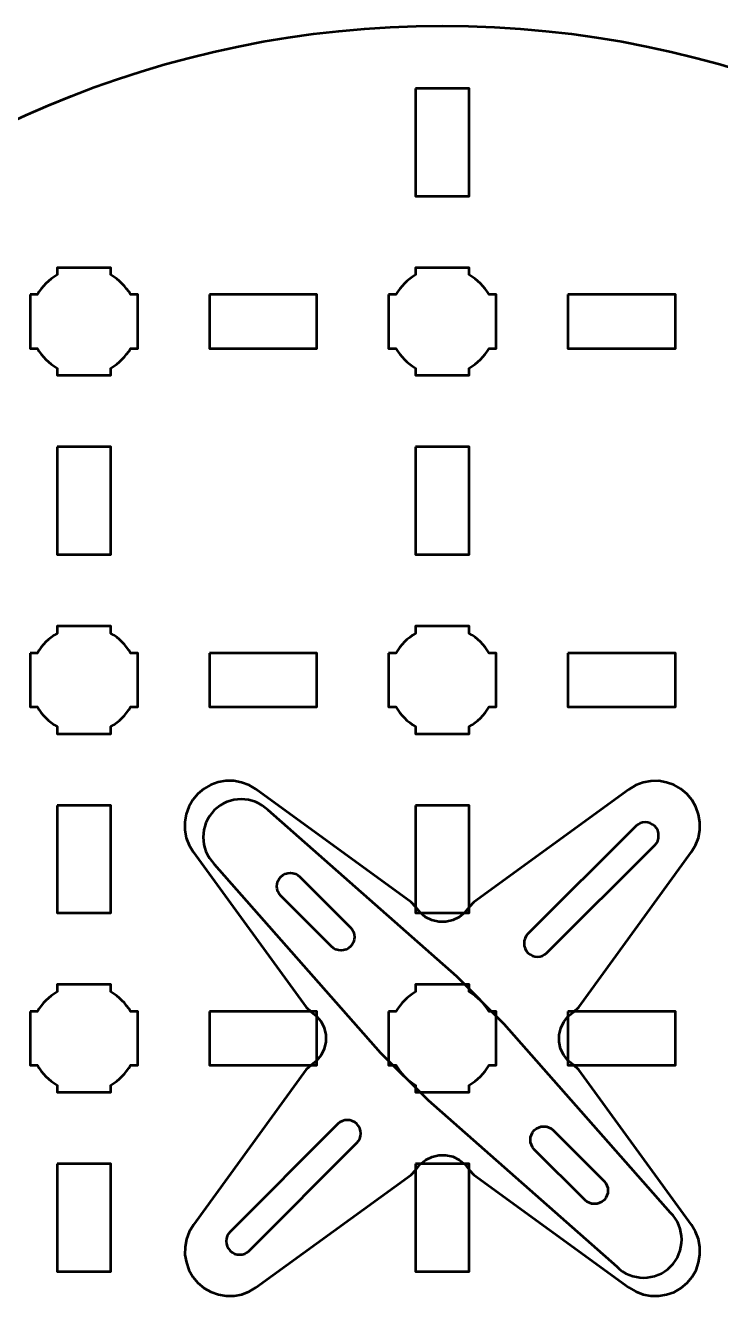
# Model space of a CAD drawing. Header units: centimetres. Extents: x -16.1 to -4.8, y -20.5 to -9.2.
# Drawn here: x -12.82 to -8.95, y -16.4 to -9.2 of the extents above; entities that cross this region are included whole.
import ezdxf

# ---------------------------------------------------------------- set-up
doc = ezdxf.new("R2010")
doc.units = ezdxf.units.CM
doc.header["$MEASUREMENT"] = 0
doc.layers.add('Layer 1', color=7, linetype='Continuous')

msp = doc.modelspace()

# ---------------------------------------------------------------- linework, layer by layer
at = {"layer": 'Layer 1', "lineweight": 53}
msp.add_ellipse((-10.5, -14.85003), major_axis=(0, 5.65), ratio=1, dxfattribs=at)
for points, knots in [([(-10.65004, -9.54999), (-10.65004, -9.54999), (-10.35004, -9.54999), (-10.35004, -9.54999), (-10.35004, -9.54999), (-10.35004, -9.54999), (-10.35004, -10.14999), (-10.35004, -10.14999), (-10.35004, -10.14999), (-10.35004, -10.14999), (-10.65004, -10.14999), (-10.65004, -10.14999), (-10.65004, -10.14999), (-10.65004, -10.14999), (-10.65004, -9.54999), (-10.65004, -9.54999)], [0, 0, 0, 0, 0.25, 0.25, 0.25, 0.25, 0.5, 0.5, 0.5, 0.5, 0.75, 0.75, 0.75, 0.75, 1, 1, 1, 1]), ([(-12.8, -10.69994), (-12.8, -10.69994), (-12.7598, -10.69994), (-12.7598, -10.69994), (-12.7598, -10.69994), (-12.73347, -10.65442), (-12.69551, -10.61649), (-12.65, -10.59016), (-12.65, -10.59016), (-12.65, -10.59016), (-12.65, -10.54994), (-12.65, -10.54994), (-12.65, -10.54994), (-12.65, -10.54994), (-12.35, -10.54994), (-12.35, -10.54994), (-12.35, -10.54994), (-12.35, -10.54994), (-12.35, -10.59013), (-12.35, -10.59013), (-12.35, -10.59013), (-12.30447, -10.61646), (-12.26648, -10.65441), (-12.24012, -10.69994), (-12.24012, -10.69994), (-12.24012, -10.69994), (-12.2, -10.69994), (-12.2, -10.69994), (-12.2, -10.69994), (-12.2, -10.69994), (-12.2, -10.84536), (-12.2, -10.84536), (-12.2, -10.84536), (-12.2, -10.84536), (-12.19994, -10.85001), (-12.19994, -10.85001), (-12.19994, -10.85001), (-12.19994, -10.85001), (-12.2, -10.85465), (-12.2, -10.85465), (-12.2, -10.85465), (-12.2, -10.85465), (-12.2, -10.99994), (-12.2, -10.99994), (-12.2, -10.99994), (-12.2, -10.99994), (-12.24007, -10.99994), (-12.24007, -10.99994), (-12.24007, -10.99994), (-12.26642, -11.04551), (-12.30442, -11.08352), (-12.35, -11.10988), (-12.35, -11.10988), (-12.35, -11.10988), (-12.35, -11.14994), (-12.35, -11.14994), (-12.35, -11.14994), (-12.35, -11.14994), (-12.49328, -11.14994), (-12.49328, -11.14994), (-12.49328, -11.14994), (-12.49328, -11.14994), (-12.49995, -11.15002), (-12.49995, -11.15002), (-12.49995, -11.15002), (-12.49995, -11.15002), (-12.50663, -11.14994), (-12.50663, -11.14994), (-12.50663, -11.14994), (-12.50663, -11.14994), (-12.65, -11.14994), (-12.65, -11.14994), (-12.65, -11.14994), (-12.65, -11.14994), (-12.65, -11.10984), (-12.65, -11.10984), (-12.65, -11.10984), (-12.69554, -11.08348), (-12.73352, -11.04549), (-12.75985, -10.99994), (-12.75985, -10.99994), (-12.75985, -10.99994), (-12.8, -10.99994), (-12.8, -10.99994), (-12.8, -10.99994), (-12.8, -10.99994), (-12.8, -10.69994), (-12.8, -10.69994)], [0, 0, 0, 0, 0.0454545, 0.0454545, 0.0454545, 0.0454545, 0.0909091, 0.0909091, 0.0909091, 0.0909091, 0.1363636, 0.1363636, 0.1363636, 0.1363636, 0.1818182, 0.1818182, 0.1818182, 0.1818182, 0.2272727, 0.2272727, 0.2272727, 0.2272727, 0.2727273, 0.2727273, 0.2727273, 0.2727273, 0.3181818, 0.3181818, 0.3181818, 0.3181818, 0.3636364, 0.3636364, 0.3636364, 0.3636364, 0.4090909, 0.4090909, 0.4090909, 0.4090909, 0.4545455, 0.4545455, 0.4545455, 0.4545455, 0.5, 0.5, 0.5, 0.5, 0.5454545, 0.5454545, 0.5454545, 0.5454545, 0.5909091, 0.5909091, 0.5909091, 0.5909091, 0.6363636, 0.6363636, 0.6363636, 0.6363636, 0.6818182, 0.6818182, 0.6818182, 0.6818182, 0.7272727, 0.7272727, 0.7272727, 0.7272727, 0.7727273, 0.7727273, 0.7727273, 0.7727273, 0.8181818, 0.8181818, 0.8181818, 0.8181818, 0.8636364, 0.8636364, 0.8636364, 0.8636364, 0.9090909, 0.9090909, 0.9090909, 0.9090909, 0.9545455, 0.9545455, 0.9545455, 0.9545455, 1, 1, 1, 1]), ([(-10.8, -10.69994), (-10.8, -10.69994), (-10.7598, -10.69994), (-10.7598, -10.69994), (-10.7598, -10.69994), (-10.73347, -10.65442), (-10.69551, -10.61649), (-10.65, -10.59016), (-10.65, -10.59016), (-10.65, -10.59016), (-10.65, -10.54994), (-10.65, -10.54994), (-10.65, -10.54994), (-10.65, -10.54994), (-10.35, -10.54994), (-10.35, -10.54994), (-10.35, -10.54994), (-10.35, -10.54994), (-10.35, -10.59013), (-10.35, -10.59013), (-10.35, -10.59013), (-10.30447, -10.61646), (-10.26648, -10.65441), (-10.24012, -10.69994), (-10.24012, -10.69994), (-10.24012, -10.69994), (-10.2, -10.69994), (-10.2, -10.69994), (-10.2, -10.69994), (-10.2, -10.69994), (-10.2, -10.84536), (-10.2, -10.84536), (-10.2, -10.84536), (-10.2, -10.84536), (-10.19994, -10.85001), (-10.19994, -10.85001), (-10.19994, -10.85001), (-10.19994, -10.85001), (-10.2, -10.85465), (-10.2, -10.85465), (-10.2, -10.85465), (-10.2, -10.85465), (-10.2, -10.99994), (-10.2, -10.99994), (-10.2, -10.99994), (-10.2, -10.99994), (-10.24007, -10.99994), (-10.24007, -10.99994), (-10.24007, -10.99994), (-10.26642, -11.04551), (-10.30442, -11.08352), (-10.35, -11.10988), (-10.35, -11.10988), (-10.35, -11.10988), (-10.35, -11.14994), (-10.35, -11.14994), (-10.35, -11.14994), (-10.35, -11.14994), (-10.49328, -11.14994), (-10.49328, -11.14994), (-10.49328, -11.14994), (-10.49328, -11.14994), (-10.49995, -11.15002), (-10.49995, -11.15002), (-10.49995, -11.15002), (-10.49995, -11.15002), (-10.50663, -11.14994), (-10.50663, -11.14994), (-10.50663, -11.14994), (-10.50663, -11.14994), (-10.65, -11.14994), (-10.65, -11.14994), (-10.65, -11.14994), (-10.65, -11.14994), (-10.65, -11.10984), (-10.65, -11.10984), (-10.65, -11.10984), (-10.69554, -11.08348), (-10.73352, -11.04549), (-10.75985, -10.99994), (-10.75985, -10.99994), (-10.75985, -10.99994), (-10.8, -10.99994), (-10.8, -10.99994), (-10.8, -10.99994), (-10.8, -10.99994), (-10.8, -10.69994), (-10.8, -10.69994)], [0, 0, 0, 0, 0.0454545, 0.0454545, 0.0454545, 0.0454545, 0.0909091, 0.0909091, 0.0909091, 0.0909091, 0.1363636, 0.1363636, 0.1363636, 0.1363636, 0.1818182, 0.1818182, 0.1818182, 0.1818182, 0.2272727, 0.2272727, 0.2272727, 0.2272727, 0.2727273, 0.2727273, 0.2727273, 0.2727273, 0.3181818, 0.3181818, 0.3181818, 0.3181818, 0.3636364, 0.3636364, 0.3636364, 0.3636364, 0.4090909, 0.4090909, 0.4090909, 0.4090909, 0.4545455, 0.4545455, 0.4545455, 0.4545455, 0.5, 0.5, 0.5, 0.5, 0.5454545, 0.5454545, 0.5454545, 0.5454545, 0.5909091, 0.5909091, 0.5909091, 0.5909091, 0.6363636, 0.6363636, 0.6363636, 0.6363636, 0.6818182, 0.6818182, 0.6818182, 0.6818182, 0.7272727, 0.7272727, 0.7272727, 0.7272727, 0.7727273, 0.7727273, 0.7727273, 0.7727273, 0.8181818, 0.8181818, 0.8181818, 0.8181818, 0.8636364, 0.8636364, 0.8636364, 0.8636364, 0.9090909, 0.9090909, 0.9090909, 0.9090909, 0.9545455, 0.9545455, 0.9545455, 0.9545455, 1, 1, 1, 1]), ([(-11.79999, -10.69997), (-11.79999, -10.69997), (-11.19998, -10.69997), (-11.19998, -10.69997), (-11.19998, -10.69997), (-11.19998, -10.69997), (-11.19998, -10.99997), (-11.19998, -10.99997), (-11.19998, -10.99997), (-11.19998, -10.99997), (-11.79999, -10.99997), (-11.79999, -10.99997), (-11.79999, -10.99997), (-11.79999, -10.99997), (-11.79999, -10.69997), (-11.79999, -10.69997)], [0, 0, 0, 0, 0.25, 0.25, 0.25, 0.25, 0.5, 0.5, 0.5, 0.5, 0.75, 0.75, 0.75, 0.75, 1, 1, 1, 1]), ([(-9.79999, -10.69997), (-9.79999, -10.69997), (-9.19998, -10.69997), (-9.19998, -10.69997), (-9.19998, -10.69997), (-9.19998, -10.69997), (-9.19998, -10.99997), (-9.19998, -10.99997), (-9.19998, -10.99997), (-9.19998, -10.99997), (-9.79999, -10.99997), (-9.79999, -10.99997), (-9.79999, -10.99997), (-9.79999, -10.99997), (-9.79999, -10.69997), (-9.79999, -10.69997)], [0, 0, 0, 0, 0.25, 0.25, 0.25, 0.25, 0.5, 0.5, 0.5, 0.5, 0.75, 0.75, 0.75, 0.75, 1, 1, 1, 1]), ([(-12.64997, -11.54999), (-12.64997, -11.54999), (-12.34997, -11.54999), (-12.34997, -11.54999), (-12.34997, -11.54999), (-12.34997, -11.54999), (-12.34997, -12.14999), (-12.34997, -12.14999), (-12.34997, -12.14999), (-12.34997, -12.14999), (-12.64997, -12.14999), (-12.64997, -12.14999), (-12.64997, -12.14999), (-12.64997, -12.14999), (-12.64997, -11.54999), (-12.64997, -11.54999)], [0, 0, 0, 0, 0.25, 0.25, 0.25, 0.25, 0.5, 0.5, 0.5, 0.5, 0.75, 0.75, 0.75, 0.75, 1, 1, 1, 1]), ([(-10.65004, -11.54999), (-10.65004, -11.54999), (-10.35004, -11.54999), (-10.35004, -11.54999), (-10.35004, -11.54999), (-10.35004, -11.54999), (-10.35004, -12.14999), (-10.35004, -12.14999), (-10.35004, -12.14999), (-10.35004, -12.14999), (-10.65004, -12.14999), (-10.65004, -12.14999), (-10.65004, -12.14999), (-10.65004, -12.14999), (-10.65004, -11.54999), (-10.65004, -11.54999)], [0, 0, 0, 0, 0.25, 0.25, 0.25, 0.25, 0.5, 0.5, 0.5, 0.5, 0.75, 0.75, 0.75, 0.75, 1, 1, 1, 1]), ([(-12.8, -12.69994), (-12.8, -12.69994), (-12.7598, -12.69994), (-12.7598, -12.69994), (-12.7598, -12.69994), (-12.73347, -12.65442), (-12.69551, -12.61649), (-12.65, -12.59016), (-12.65, -12.59016), (-12.65, -12.59016), (-12.65, -12.54994), (-12.65, -12.54994), (-12.65, -12.54994), (-12.65, -12.54994), (-12.35, -12.54994), (-12.35, -12.54994), (-12.35, -12.54994), (-12.35, -12.54994), (-12.35, -12.59013), (-12.35, -12.59013), (-12.35, -12.59013), (-12.30447, -12.61646), (-12.26648, -12.65441), (-12.24012, -12.69994), (-12.24012, -12.69994), (-12.24012, -12.69994), (-12.2, -12.69994), (-12.2, -12.69994), (-12.2, -12.69994), (-12.2, -12.69994), (-12.2, -12.84536), (-12.2, -12.84536), (-12.2, -12.84536), (-12.2, -12.84536), (-12.19994, -12.85001), (-12.19994, -12.85001), (-12.19994, -12.85001), (-12.19994, -12.85001), (-12.2, -12.85465), (-12.2, -12.85465), (-12.2, -12.85465), (-12.2, -12.85465), (-12.2, -12.99994), (-12.2, -12.99994), (-12.2, -12.99994), (-12.2, -12.99994), (-12.24007, -12.99994), (-12.24007, -12.99994), (-12.24007, -12.99994), (-12.26642, -13.04551), (-12.30442, -13.08352), (-12.35, -13.10988), (-12.35, -13.10988), (-12.35, -13.10988), (-12.35, -13.14994), (-12.35, -13.14994), (-12.35, -13.14994), (-12.35, -13.14994), (-12.49328, -13.14994), (-12.49328, -13.14994), (-12.49328, -13.14994), (-12.49328, -13.14994), (-12.49995, -13.15002), (-12.49995, -13.15002), (-12.49995, -13.15002), (-12.49995, -13.15002), (-12.50663, -13.14994), (-12.50663, -13.14994), (-12.50663, -13.14994), (-12.50663, -13.14994), (-12.65, -13.14994), (-12.65, -13.14994), (-12.65, -13.14994), (-12.65, -13.14994), (-12.65, -13.10984), (-12.65, -13.10984), (-12.65, -13.10984), (-12.69554, -13.08348), (-12.73352, -13.04549), (-12.75985, -12.99994), (-12.75985, -12.99994), (-12.75985, -12.99994), (-12.8, -12.99994), (-12.8, -12.99994), (-12.8, -12.99994), (-12.8, -12.99994), (-12.8, -12.69994), (-12.8, -12.69994)], [0, 0, 0, 0, 0.0454545, 0.0454545, 0.0454545, 0.0454545, 0.0909091, 0.0909091, 0.0909091, 0.0909091, 0.1363636, 0.1363636, 0.1363636, 0.1363636, 0.1818182, 0.1818182, 0.1818182, 0.1818182, 0.2272727, 0.2272727, 0.2272727, 0.2272727, 0.2727273, 0.2727273, 0.2727273, 0.2727273, 0.3181818, 0.3181818, 0.3181818, 0.3181818, 0.3636364, 0.3636364, 0.3636364, 0.3636364, 0.4090909, 0.4090909, 0.4090909, 0.4090909, 0.4545455, 0.4545455, 0.4545455, 0.4545455, 0.5, 0.5, 0.5, 0.5, 0.5454545, 0.5454545, 0.5454545, 0.5454545, 0.5909091, 0.5909091, 0.5909091, 0.5909091, 0.6363636, 0.6363636, 0.6363636, 0.6363636, 0.6818182, 0.6818182, 0.6818182, 0.6818182, 0.7272727, 0.7272727, 0.7272727, 0.7272727, 0.7727273, 0.7727273, 0.7727273, 0.7727273, 0.8181818, 0.8181818, 0.8181818, 0.8181818, 0.8636364, 0.8636364, 0.8636364, 0.8636364, 0.9090909, 0.9090909, 0.9090909, 0.9090909, 0.9545455, 0.9545455, 0.9545455, 0.9545455, 1, 1, 1, 1]), ([(-10.8, -12.69994), (-10.8, -12.69994), (-10.7598, -12.69994), (-10.7598, -12.69994), (-10.7598, -12.69994), (-10.73347, -12.65442), (-10.69551, -12.61649), (-10.65, -12.59016), (-10.65, -12.59016), (-10.65, -12.59016), (-10.65, -12.54994), (-10.65, -12.54994), (-10.65, -12.54994), (-10.65, -12.54994), (-10.35, -12.54994), (-10.35, -12.54994), (-10.35, -12.54994), (-10.35, -12.54994), (-10.35, -12.59013), (-10.35, -12.59013), (-10.35, -12.59013), (-10.30447, -12.61646), (-10.26648, -12.65441), (-10.24012, -12.69994), (-10.24012, -12.69994), (-10.24012, -12.69994), (-10.2, -12.69994), (-10.2, -12.69994), (-10.2, -12.69994), (-10.2, -12.69994), (-10.2, -12.84536), (-10.2, -12.84536), (-10.2, -12.84536), (-10.2, -12.84536), (-10.19994, -12.85001), (-10.19994, -12.85001), (-10.19994, -12.85001), (-10.19994, -12.85001), (-10.2, -12.85465), (-10.2, -12.85465), (-10.2, -12.85465), (-10.2, -12.85465), (-10.2, -12.99994), (-10.2, -12.99994), (-10.2, -12.99994), (-10.2, -12.99994), (-10.24007, -12.99994), (-10.24007, -12.99994), (-10.24007, -12.99994), (-10.26642, -13.04551), (-10.30442, -13.08352), (-10.35, -13.10988), (-10.35, -13.10988), (-10.35, -13.10988), (-10.35, -13.14994), (-10.35, -13.14994), (-10.35, -13.14994), (-10.35, -13.14994), (-10.49328, -13.14994), (-10.49328, -13.14994), (-10.49328, -13.14994), (-10.49328, -13.14994), (-10.49995, -13.15002), (-10.49995, -13.15002), (-10.49995, -13.15002), (-10.49995, -13.15002), (-10.50663, -13.14994), (-10.50663, -13.14994), (-10.50663, -13.14994), (-10.50663, -13.14994), (-10.65, -13.14994), (-10.65, -13.14994), (-10.65, -13.14994), (-10.65, -13.14994), (-10.65, -13.10984), (-10.65, -13.10984), (-10.65, -13.10984), (-10.69554, -13.08348), (-10.73352, -13.04549), (-10.75985, -12.99994), (-10.75985, -12.99994), (-10.75985, -12.99994), (-10.8, -12.99994), (-10.8, -12.99994), (-10.8, -12.99994), (-10.8, -12.99994), (-10.8, -12.69994), (-10.8, -12.69994)], [0, 0, 0, 0, 0.0454545, 0.0454545, 0.0454545, 0.0454545, 0.0909091, 0.0909091, 0.0909091, 0.0909091, 0.1363636, 0.1363636, 0.1363636, 0.1363636, 0.1818182, 0.1818182, 0.1818182, 0.1818182, 0.2272727, 0.2272727, 0.2272727, 0.2272727, 0.2727273, 0.2727273, 0.2727273, 0.2727273, 0.3181818, 0.3181818, 0.3181818, 0.3181818, 0.3636364, 0.3636364, 0.3636364, 0.3636364, 0.4090909, 0.4090909, 0.4090909, 0.4090909, 0.4545455, 0.4545455, 0.4545455, 0.4545455, 0.5, 0.5, 0.5, 0.5, 0.5454545, 0.5454545, 0.5454545, 0.5454545, 0.5909091, 0.5909091, 0.5909091, 0.5909091, 0.6363636, 0.6363636, 0.6363636, 0.6363636, 0.6818182, 0.6818182, 0.6818182, 0.6818182, 0.7272727, 0.7272727, 0.7272727, 0.7272727, 0.7727273, 0.7727273, 0.7727273, 0.7727273, 0.8181818, 0.8181818, 0.8181818, 0.8181818, 0.8636364, 0.8636364, 0.8636364, 0.8636364, 0.9090909, 0.9090909, 0.9090909, 0.9090909, 0.9545455, 0.9545455, 0.9545455, 0.9545455, 1, 1, 1, 1]), ([(-11.79999, -12.69997), (-11.79999, -12.69997), (-11.19998, -12.69997), (-11.19998, -12.69997), (-11.19998, -12.69997), (-11.19998, -12.69997), (-11.19998, -12.99997), (-11.19998, -12.99997), (-11.19998, -12.99997), (-11.19998, -12.99997), (-11.79999, -12.99997), (-11.79999, -12.99997), (-11.79999, -12.99997), (-11.79999, -12.99997), (-11.79999, -12.69997), (-11.79999, -12.69997)], [0, 0, 0, 0, 0.25, 0.25, 0.25, 0.25, 0.5, 0.5, 0.5, 0.5, 0.75, 0.75, 0.75, 0.75, 1, 1, 1, 1]), ([(-9.79992, -12.69997), (-9.79992, -12.69997), (-9.19992, -12.69997), (-9.19992, -12.69997), (-9.19992, -12.69997), (-9.19992, -12.69997), (-9.19992, -12.99997), (-9.19992, -12.99997), (-9.19992, -12.99997), (-9.19992, -12.99997), (-9.79992, -12.99997), (-9.79992, -12.99997), (-9.79992, -12.99997), (-9.79992, -12.99997), (-9.79992, -12.69997), (-9.79992, -12.69997)], [0, 0, 0, 0, 0.25, 0.25, 0.25, 0.25, 0.5, 0.5, 0.5, 0.5, 0.75, 0.75, 0.75, 0.75, 1, 1, 1, 1]), ([(-12.64997, -13.54995), (-12.64997, -13.54995), (-12.34997, -13.54995), (-12.34997, -13.54995), (-12.34997, -13.54995), (-12.34997, -13.54995), (-12.34997, -14.14996), (-12.34997, -14.14996), (-12.34997, -14.14996), (-12.34997, -14.14996), (-12.64997, -14.14996), (-12.64997, -14.14996), (-12.64997, -14.14996), (-12.64997, -14.14996), (-12.64997, -13.54995), (-12.64997, -13.54995)], [0, 0, 0, 0, 0.25, 0.25, 0.25, 0.25, 0.5, 0.5, 0.5, 0.5, 0.75, 0.75, 0.75, 0.75, 1, 1, 1, 1]), ([(-10.65004, -13.54995), (-10.65004, -13.54995), (-10.35004, -13.54995), (-10.35004, -13.54995), (-10.35004, -13.54995), (-10.35004, -13.54995), (-10.35004, -14.14996), (-10.35004, -14.14996), (-10.35004, -14.14996), (-10.35004, -14.14996), (-10.65004, -14.14996), (-10.65004, -14.14996), (-10.65004, -14.14996), (-10.65004, -14.14996), (-10.65004, -13.54995), (-10.65004, -13.54995)], [0, 0, 0, 0, 0.25, 0.25, 0.25, 0.25, 0.5, 0.5, 0.5, 0.5, 0.75, 0.75, 0.75, 0.75, 1, 1, 1, 1]), ([(-9.91663, -14.3727), (-9.94591, -14.40198), (-9.99341, -14.40198), (-10.02269, -14.3727), (-10.02269, -14.3727), (-10.05197, -14.34341), (-10.05197, -14.29591), (-10.02269, -14.26663), (-10.02269, -14.26663), (-10.02269, -14.26663), (-9.42165, -13.66559), (-9.42165, -13.66559), (-9.42165, -13.66559), (-9.39237, -13.63631), (-9.34487, -13.63631), (-9.31558, -13.66559), (-9.31558, -13.66559), (-9.2863, -13.69487), (-9.2863, -13.74237), (-9.31558, -13.77166), (-9.31558, -13.77166), (-9.31558, -13.77166), (-9.91663, -14.3727), (-9.91663, -14.3727)], [0, 0, 0, 0, 0.1666667, 0.1666667, 0.1666667, 0.1666667, 0.3333333, 0.3333333, 0.3333333, 0.3333333, 0.5, 0.5, 0.5, 0.5, 0.6666667, 0.6666667, 0.6666667, 0.6666667, 0.8333333, 0.8333333, 0.8333333, 0.8333333, 1, 1, 1, 1]), ([(-11.29549, -13.94844), (-11.32477, -13.91916), (-11.37228, -13.91916), (-11.40156, -13.94844), (-11.40156, -13.94844), (-11.43084, -13.97772), (-11.43084, -14.02522), (-11.40156, -14.0545), (-11.40156, -14.0545), (-11.40156, -14.0545), (-11.11871, -14.33735), (-11.11871, -14.33735), (-11.11871, -14.33735), (-11.08943, -14.36663), (-11.04193, -14.36663), (-11.01265, -14.33735), (-11.01265, -14.33735), (-10.98337, -14.30807), (-10.98337, -14.26056), (-11.01265, -14.23128), (-11.01265, -14.23128), (-11.01265, -14.23128), (-11.29549, -13.94844), (-11.29549, -13.94844)], [0, 0, 0, 0, 0.1666667, 0.1666667, 0.1666667, 0.1666667, 0.3333333, 0.3333333, 0.3333333, 0.3333333, 0.5, 0.5, 0.5, 0.5, 0.6666667, 0.6666667, 0.6666667, 0.6666667, 0.8333333, 0.8333333, 0.8333333, 0.8333333, 1, 1, 1, 1]), ([(-12.8, -14.69994), (-12.8, -14.69994), (-12.7598, -14.69994), (-12.7598, -14.69994), (-12.7598, -14.69994), (-12.73347, -14.65442), (-12.69551, -14.61649), (-12.65, -14.59016), (-12.65, -14.59016), (-12.65, -14.59016), (-12.65, -14.54994), (-12.65, -14.54994), (-12.65, -14.54994), (-12.65, -14.54994), (-12.35, -14.54994), (-12.35, -14.54994), (-12.35, -14.54994), (-12.35, -14.54994), (-12.35, -14.59013), (-12.35, -14.59013), (-12.35, -14.59013), (-12.30447, -14.61646), (-12.26648, -14.65441), (-12.24012, -14.69994), (-12.24012, -14.69994), (-12.24012, -14.69994), (-12.2, -14.69994), (-12.2, -14.69994), (-12.2, -14.69994), (-12.2, -14.69994), (-12.2, -14.84536), (-12.2, -14.84536), (-12.2, -14.84536), (-12.2, -14.84536), (-12.19994, -14.85001), (-12.19994, -14.85001), (-12.19994, -14.85001), (-12.19994, -14.85001), (-12.2, -14.85465), (-12.2, -14.85465), (-12.2, -14.85465), (-12.2, -14.85465), (-12.2, -14.99994), (-12.2, -14.99994), (-12.2, -14.99994), (-12.2, -14.99994), (-12.24007, -14.99994), (-12.24007, -14.99994), (-12.24007, -14.99994), (-12.26642, -15.04551), (-12.30442, -15.08352), (-12.35, -15.10988), (-12.35, -15.10988), (-12.35, -15.10988), (-12.35, -15.14994), (-12.35, -15.14994), (-12.35, -15.14994), (-12.35, -15.14994), (-12.49328, -15.14994), (-12.49328, -15.14994), (-12.49328, -15.14994), (-12.49328, -15.14994), (-12.49995, -15.15002), (-12.49995, -15.15002), (-12.49995, -15.15002), (-12.49995, -15.15002), (-12.50663, -15.14994), (-12.50663, -15.14994), (-12.50663, -15.14994), (-12.50663, -15.14994), (-12.65, -15.14994), (-12.65, -15.14994), (-12.65, -15.14994), (-12.65, -15.14994), (-12.65, -15.10984), (-12.65, -15.10984), (-12.65, -15.10984), (-12.69554, -15.08348), (-12.73352, -15.04549), (-12.75985, -14.99994), (-12.75985, -14.99994), (-12.75985, -14.99994), (-12.8, -14.99994), (-12.8, -14.99994), (-12.8, -14.99994), (-12.8, -14.99994), (-12.8, -14.69994), (-12.8, -14.69994)], [0, 0, 0, 0, 0.0454545, 0.0454545, 0.0454545, 0.0454545, 0.0909091, 0.0909091, 0.0909091, 0.0909091, 0.1363636, 0.1363636, 0.1363636, 0.1363636, 0.1818182, 0.1818182, 0.1818182, 0.1818182, 0.2272727, 0.2272727, 0.2272727, 0.2272727, 0.2727273, 0.2727273, 0.2727273, 0.2727273, 0.3181818, 0.3181818, 0.3181818, 0.3181818, 0.3636364, 0.3636364, 0.3636364, 0.3636364, 0.4090909, 0.4090909, 0.4090909, 0.4090909, 0.4545455, 0.4545455, 0.4545455, 0.4545455, 0.5, 0.5, 0.5, 0.5, 0.5454545, 0.5454545, 0.5454545, 0.5454545, 0.5909091, 0.5909091, 0.5909091, 0.5909091, 0.6363636, 0.6363636, 0.6363636, 0.6363636, 0.6818182, 0.6818182, 0.6818182, 0.6818182, 0.7272727, 0.7272727, 0.7272727, 0.7272727, 0.7727273, 0.7727273, 0.7727273, 0.7727273, 0.8181818, 0.8181818, 0.8181818, 0.8181818, 0.8636364, 0.8636364, 0.8636364, 0.8636364, 0.9090909, 0.9090909, 0.9090909, 0.9090909, 0.9545455, 0.9545455, 0.9545455, 0.9545455, 1, 1, 1, 1]), ([(-10.8, -14.69994), (-10.8, -14.69994), (-10.7598, -14.69994), (-10.7598, -14.69994), (-10.7598, -14.69994), (-10.73347, -14.65442), (-10.69551, -14.61649), (-10.65, -14.59016), (-10.65, -14.59016), (-10.65, -14.59016), (-10.65, -14.54994), (-10.65, -14.54994), (-10.65, -14.54994), (-10.65, -14.54994), (-10.35, -14.54994), (-10.35, -14.54994), (-10.35, -14.54994), (-10.35, -14.54994), (-10.35, -14.59013), (-10.35, -14.59013), (-10.35, -14.59013), (-10.30447, -14.61646), (-10.26648, -14.65441), (-10.24012, -14.69994), (-10.24012, -14.69994), (-10.24012, -14.69994), (-10.2, -14.69994), (-10.2, -14.69994), (-10.2, -14.69994), (-10.2, -14.69994), (-10.2, -14.84536), (-10.2, -14.84536), (-10.2, -14.84536), (-10.2, -14.84536), (-10.19994, -14.85001), (-10.19994, -14.85001), (-10.19994, -14.85001), (-10.19994, -14.85001), (-10.2, -14.85465), (-10.2, -14.85465), (-10.2, -14.85465), (-10.2, -14.85465), (-10.2, -14.99994), (-10.2, -14.99994), (-10.2, -14.99994), (-10.2, -14.99994), (-10.24007, -14.99994), (-10.24007, -14.99994), (-10.24007, -14.99994), (-10.26642, -15.04551), (-10.30442, -15.08352), (-10.35, -15.10988), (-10.35, -15.10988), (-10.35, -15.10988), (-10.35, -15.14994), (-10.35, -15.14994), (-10.35, -15.14994), (-10.35, -15.14994), (-10.49328, -15.14994), (-10.49328, -15.14994), (-10.49328, -15.14994), (-10.49328, -15.14994), (-10.49995, -15.15002), (-10.49995, -15.15002), (-10.49995, -15.15002), (-10.49995, -15.15002), (-10.50663, -15.14994), (-10.50663, -15.14994), (-10.50663, -15.14994), (-10.50663, -15.14994), (-10.65, -15.14994), (-10.65, -15.14994), (-10.65, -15.14994), (-10.65, -15.14994), (-10.65, -15.10984), (-10.65, -15.10984), (-10.65, -15.10984), (-10.69554, -15.08348), (-10.73352, -15.04549), (-10.75985, -14.99994), (-10.75985, -14.99994), (-10.75985, -14.99994), (-10.8, -14.99994), (-10.8, -14.99994), (-10.8, -14.99994), (-10.8, -14.99994), (-10.8, -14.69994), (-10.8, -14.69994)], [0, 0, 0, 0, 0.0454545, 0.0454545, 0.0454545, 0.0454545, 0.0909091, 0.0909091, 0.0909091, 0.0909091, 0.1363636, 0.1363636, 0.1363636, 0.1363636, 0.1818182, 0.1818182, 0.1818182, 0.1818182, 0.2272727, 0.2272727, 0.2272727, 0.2272727, 0.2727273, 0.2727273, 0.2727273, 0.2727273, 0.3181818, 0.3181818, 0.3181818, 0.3181818, 0.3636364, 0.3636364, 0.3636364, 0.3636364, 0.4090909, 0.4090909, 0.4090909, 0.4090909, 0.4545455, 0.4545455, 0.4545455, 0.4545455, 0.5, 0.5, 0.5, 0.5, 0.5454545, 0.5454545, 0.5454545, 0.5454545, 0.5909091, 0.5909091, 0.5909091, 0.5909091, 0.6363636, 0.6363636, 0.6363636, 0.6363636, 0.6818182, 0.6818182, 0.6818182, 0.6818182, 0.7272727, 0.7272727, 0.7272727, 0.7272727, 0.7727273, 0.7727273, 0.7727273, 0.7727273, 0.8181818, 0.8181818, 0.8181818, 0.8181818, 0.8636364, 0.8636364, 0.8636364, 0.8636364, 0.9090909, 0.9090909, 0.9090909, 0.9090909, 0.9545455, 0.9545455, 0.9545455, 0.9545455, 1, 1, 1, 1]), ([(-11.79999, -14.6999), (-11.79999, -14.6999), (-11.19998, -14.6999), (-11.19998, -14.6999), (-11.19998, -14.6999), (-11.19998, -14.6999), (-11.19998, -14.9999), (-11.19998, -14.9999), (-11.19998, -14.9999), (-11.19998, -14.9999), (-11.79999, -14.9999), (-11.79999, -14.9999), (-11.79999, -14.9999), (-11.79999, -14.9999), (-11.79999, -14.6999), (-11.79999, -14.6999)], [0, 0, 0, 0, 0.25, 0.25, 0.25, 0.25, 0.5, 0.5, 0.5, 0.5, 0.75, 0.75, 0.75, 0.75, 1, 1, 1, 1]), ([(-9.79992, -14.6999), (-9.79992, -14.6999), (-9.19992, -14.6999), (-9.19992, -14.6999), (-9.19992, -14.6999), (-9.19992, -14.6999), (-9.19992, -14.9999), (-9.19992, -14.9999), (-9.19992, -14.9999), (-9.19992, -14.9999), (-9.79992, -14.9999), (-9.79992, -14.9999), (-9.79992, -14.9999), (-9.79992, -14.9999), (-9.79992, -14.6999), (-9.79992, -14.6999)], [0, 0, 0, 0, 0.25, 0.25, 0.25, 0.25, 0.5, 0.5, 0.5, 0.5, 0.75, 0.75, 0.75, 0.75, 1, 1, 1, 1]), ([(-11.57833, -16.0344), (-11.60761, -16.06369), (-11.65512, -16.06369), (-11.6844, -16.0344), (-11.6844, -16.0344), (-11.71368, -16.00512), (-11.71368, -15.95762), (-11.6844, -15.92834), (-11.6844, -15.92834), (-11.6844, -15.92834), (-11.08336, -15.3273), (-11.08336, -15.3273), (-11.08336, -15.3273), (-11.05408, -15.29802), (-11.00657, -15.29802), (-10.97729, -15.3273), (-10.97729, -15.3273), (-10.94801, -15.35658), (-10.94801, -15.40408), (-10.97729, -15.43336), (-10.97729, -15.43336), (-10.97729, -15.43336), (-11.57833, -16.0344), (-11.57833, -16.0344)], [0, 0, 0, 0, 0.1666667, 0.1666667, 0.1666667, 0.1666667, 0.3333333, 0.3333333, 0.3333333, 0.3333333, 0.5, 0.5, 0.5, 0.5, 0.6666667, 0.6666667, 0.6666667, 0.6666667, 0.8333333, 0.8333333, 0.8333333, 0.8333333, 1, 1, 1, 1]), ([(-9.88128, -15.36265), (-9.91057, -15.33336), (-9.95807, -15.33336), (-9.98735, -15.36265), (-9.98735, -15.36265), (-10.01663, -15.39193), (-10.01663, -15.43943), (-9.98735, -15.46871), (-9.98735, -15.46871), (-9.98735, -15.46871), (-9.70451, -15.75155), (-9.70451, -15.75155), (-9.70451, -15.75155), (-9.67523, -15.78084), (-9.62772, -15.78084), (-9.59844, -15.75155), (-9.59844, -15.75155), (-9.56916, -15.72227), (-9.56916, -15.67477), (-9.59844, -15.64549), (-9.59844, -15.64549), (-9.59844, -15.64549), (-9.88128, -15.36265), (-9.88128, -15.36265)], [0, 0, 0, 0, 0.1666667, 0.1666667, 0.1666667, 0.1666667, 0.3333333, 0.3333333, 0.3333333, 0.3333333, 0.5, 0.5, 0.5, 0.5, 0.6666667, 0.6666667, 0.6666667, 0.6666667, 0.8333333, 0.8333333, 0.8333333, 0.8333333, 1, 1, 1, 1]), ([(-12.64997, -15.55002), (-12.64997, -15.55002), (-12.34997, -15.55002), (-12.34997, -15.55002), (-12.34997, -15.55002), (-12.34997, -15.55002), (-12.34997, -16.15002), (-12.34997, -16.15002), (-12.34997, -16.15002), (-12.34997, -16.15002), (-12.64997, -16.15002), (-12.64997, -16.15002), (-12.64997, -16.15002), (-12.64997, -16.15002), (-12.64997, -15.55002), (-12.64997, -15.55002)], [0, 0, 0, 0, 0.25, 0.25, 0.25, 0.25, 0.5, 0.5, 0.5, 0.5, 0.75, 0.75, 0.75, 0.75, 1, 1, 1, 1]), ([(-10.65004, -15.55002), (-10.65004, -15.55002), (-10.35004, -15.55002), (-10.35004, -15.55002), (-10.35004, -15.55002), (-10.35004, -15.55002), (-10.35004, -16.15002), (-10.35004, -16.15002), (-10.35004, -16.15002), (-10.35004, -16.15002), (-10.65004, -16.15002), (-10.65004, -16.15002), (-10.65004, -16.15002), (-10.65004, -16.15002), (-10.65004, -15.55002), (-10.65004, -15.55002)], [0, 0, 0, 0, 0.25, 0.25, 0.25, 0.25, 0.5, 0.5, 0.5, 0.5, 0.75, 0.75, 0.75, 0.75, 1, 1, 1, 1])]:
    msp.add_open_spline(points, degree=3, knots=knots, dxfattribs=at)
at = {"layer": 'Layer 1', "color": 5, "lineweight": 53}
for points, knots in [([(-11.54126, -13.4598), (-11.54126, -13.4598), (-10.67532, -14.08937), (-10.67532, -14.08937), (-10.67532, -14.08937), (-10.67532, -14.08937), (-10.64843, -14.11738), (-10.64843, -14.11738), (-10.64843, -14.11738), (-10.64843, -14.11738), (-10.62435, -14.14819), (-10.62435, -14.14819), (-10.62435, -14.14819), (-10.62435, -14.14819), (-10.5941, -14.17283), (-10.5941, -14.17283), (-10.5941, -14.17283), (-10.5941, -14.17283), (-10.55882, -14.19019), (-10.55882, -14.19019), (-10.55882, -14.19019), (-10.55882, -14.19019), (-10.5196, -14.19916), (-10.5196, -14.19916), (-10.5196, -14.19916), (-10.5196, -14.19916), (-10.48039, -14.19915), (-10.48039, -14.19915), (-10.48039, -14.19915), (-10.48039, -14.19915), (-10.44231, -14.19019), (-10.44231, -14.19019), (-10.44231, -14.19019), (-10.44231, -14.19019), (-10.40646, -14.17338), (-10.40646, -14.17338), (-10.40646, -14.17338), (-10.40646, -14.17338), (-10.37565, -14.14818), (-10.37565, -14.14818), (-10.37565, -14.14818), (-10.37565, -14.14818), (-10.35158, -14.11738), (-10.35158, -14.11738), (-10.35158, -14.11738), (-10.35158, -14.11738), (-10.32525, -14.08881), (-10.32525, -14.08881), (-10.32525, -14.08881), (-10.32525, -14.08881), (-9.4593, -13.46036), (-9.4593, -13.46036), (-9.4593, -13.46036), (-9.4593, -13.46036), (-9.42177, -13.43739), (-9.42177, -13.43739), (-9.42177, -13.43739), (-9.42177, -13.43739), (-9.38089, -13.42228), (-9.38089, -13.42228), (-9.38089, -13.42228), (-9.38089, -13.42228), (-9.33775, -13.41387), (-9.33775, -13.41387), (-9.33775, -13.41387), (-9.33775, -13.41387), (-9.29351, -13.41331), (-9.29351, -13.41331), (-9.29351, -13.41331), (-9.29351, -13.41331), (-9.24982, -13.42115), (-9.24982, -13.42115), (-9.24982, -13.42115), (-9.24982, -13.42115), (-9.20837, -13.43572), (-9.20837, -13.43572), (-9.20837, -13.43572), (-9.20837, -13.43572), (-9.16973, -13.45756), (-9.16973, -13.45756), (-9.16973, -13.45756), (-9.16973, -13.45756), (-9.13612, -13.48556), (-9.13612, -13.48556), (-9.13612, -13.48556), (-9.13612, -13.48556), (-9.10755, -13.51973), (-9.10755, -13.51973), (-9.10755, -13.51973), (-9.10755, -13.51973), (-9.08571, -13.55838), (-9.08571, -13.55838), (-9.08571, -13.55838), (-9.08571, -13.55838), (-9.07114, -13.59982), (-9.07114, -13.59982), (-9.07114, -13.59982), (-9.07114, -13.59982), (-9.06386, -13.64296), (-9.06386, -13.64296), (-9.06386, -13.64296), (-9.06386, -13.64296), (-9.06442, -13.6872), (-9.06442, -13.6872), (-9.06442, -13.6872), (-9.06442, -13.6872), (-9.07227, -13.7309), (-9.07227, -13.7309), (-9.07227, -13.7309), (-9.07227, -13.7309), (-9.08738, -13.77178), (-9.08738, -13.77178), (-9.08738, -13.77178), (-9.08738, -13.77178), (-9.11035, -13.80931), (-9.11035, -13.80931), (-9.11035, -13.80931), (-9.11035, -13.80931), (-9.73936, -14.6747), (-9.73936, -14.6747), (-9.73936, -14.6747), (-9.73936, -14.6747), (-9.76738, -14.70158), (-9.76738, -14.70158), (-9.76738, -14.70158), (-9.76738, -14.70158), (-9.79817, -14.72566), (-9.79817, -14.72566), (-9.79817, -14.72566), (-9.79817, -14.72566), (-9.82337, -14.75647), (-9.82337, -14.75647), (-9.82337, -14.75647), (-9.82337, -14.75647), (-9.84018, -14.79232), (-9.84018, -14.79232), (-9.84018, -14.79232), (-9.84018, -14.79232), (-9.84914, -14.83039), (-9.84914, -14.83039), (-9.84914, -14.83039), (-9.84914, -14.83039), (-9.84915, -14.86961), (-9.84915, -14.86961), (-9.84915, -14.86961), (-9.84915, -14.86961), (-9.84075, -14.90826), (-9.84075, -14.90826), (-9.84075, -14.90826), (-9.84075, -14.90826), (-9.82338, -14.94355), (-9.82338, -14.94355), (-9.82338, -14.94355), (-9.82338, -14.94355), (-9.79818, -14.97436), (-9.79818, -14.97436), (-9.79818, -14.97436), (-9.79818, -14.97436), (-9.76737, -14.99844), (-9.76737, -14.99844), (-9.76737, -14.99844), (-9.76737, -14.99844), (-9.73936, -15.02532), (-9.73936, -15.02532), (-9.73936, -15.02532), (-9.73936, -15.02532), (-9.11036, -15.8907), (-9.11036, -15.8907), (-9.11036, -15.8907), (-9.11036, -15.8907), (-9.0874, -15.92822), (-9.0874, -15.92822), (-9.0874, -15.92822), (-9.0874, -15.92822), (-9.07171, -15.96966), (-9.07171, -15.96966), (-9.07171, -15.96966), (-9.07171, -15.96966), (-9.06388, -16.01336), (-9.06388, -16.01336), (-9.06388, -16.01336), (-9.06388, -16.01336), (-9.06332, -16.0576), (-9.06332, -16.0576), (-9.06332, -16.0576), (-9.06332, -16.0576), (-9.07059, -16.10073), (-9.07059, -16.10073), (-9.07059, -16.10073), (-9.07059, -16.10073), (-9.08516, -16.14218), (-9.08516, -16.14218), (-9.08516, -16.14218), (-9.08516, -16.14218), (-9.107, -16.18083), (-9.107, -16.18083), (-9.107, -16.18083), (-9.107, -16.18083), (-9.135, -16.21444), (-9.135, -16.21444), (-9.135, -16.21444), (-9.135, -16.21444), (-9.16917, -16.243), (-9.16917, -16.243), (-9.16917, -16.243), (-9.16917, -16.243), (-9.20783, -16.26485), (-9.20783, -16.26485), (-9.20783, -16.26485), (-9.20783, -16.26485), (-9.24928, -16.27942), (-9.24928, -16.27942), (-9.24928, -16.27942), (-9.24928, -16.27942), (-9.2924, -16.28669), (-9.2924, -16.28669), (-9.2924, -16.28669), (-9.2924, -16.28669), (-9.33665, -16.28613), (-9.33665, -16.28613), (-9.33665, -16.28613), (-9.33665, -16.28613), (-9.38034, -16.2783), (-9.38034, -16.2783), (-9.38034, -16.2783), (-9.38034, -16.2783), (-9.42179, -16.26261), (-9.42179, -16.26261), (-9.42179, -16.26261), (-9.42179, -16.26261), (-9.45931, -16.23965), (-9.45931, -16.23965), (-9.45931, -16.23965), (-9.45931, -16.23965), (-10.32468, -15.61064), (-10.32468, -15.61064), (-10.32468, -15.61064), (-10.32468, -15.61064), (-10.35157, -15.58264), (-10.35157, -15.58264), (-10.35157, -15.58264), (-10.35157, -15.58264), (-10.37565, -15.55183), (-10.37565, -15.55183), (-10.37565, -15.55183), (-10.37565, -15.55183), (-10.40646, -15.52663), (-10.40646, -15.52663), (-10.40646, -15.52663), (-10.40646, -15.52663), (-10.44175, -15.50926), (-10.44175, -15.50926), (-10.44175, -15.50926), (-10.44175, -15.50926), (-10.4804, -15.50086), (-10.4804, -15.50086), (-10.4804, -15.50086), (-10.4804, -15.50086), (-10.51961, -15.50086), (-10.51961, -15.50086), (-10.51961, -15.50086), (-10.51961, -15.50086), (-10.55769, -15.50983), (-10.55769, -15.50983), (-10.55769, -15.50983), (-10.55769, -15.50983), (-10.59354, -15.52663), (-10.59354, -15.52663), (-10.59354, -15.52663), (-10.59354, -15.52663), (-10.62435, -15.55184), (-10.62435, -15.55184), (-10.62435, -15.55184), (-10.62435, -15.55184), (-10.64843, -15.58264), (-10.64843, -15.58264), (-10.64843, -15.58264), (-10.64843, -15.58264), (-10.67475, -15.61009), (-10.67475, -15.61009), (-10.67475, -15.61009), (-10.67475, -15.61009), (-11.54069, -16.23965), (-11.54069, -16.23965), (-11.54069, -16.23965), (-11.54069, -16.23965), (-11.57821, -16.26261), (-11.57821, -16.26261), (-11.57821, -16.26261), (-11.57821, -16.26261), (-11.61911, -16.27774), (-11.61911, -16.27774), (-11.61911, -16.27774), (-11.61911, -16.27774), (-11.6628, -16.28557), (-11.6628, -16.28557), (-11.6628, -16.28557), (-11.6628, -16.28557), (-11.70704, -16.28614), (-11.70704, -16.28614), (-11.70704, -16.28614), (-11.70704, -16.28614), (-11.75017, -16.27886), (-11.75017, -16.27886), (-11.75017, -16.27886), (-11.75017, -16.27886), (-11.79161, -16.26429), (-11.79161, -16.26429), (-11.79161, -16.26429), (-11.79161, -16.26429), (-11.83027, -16.24245), (-11.83027, -16.24245), (-11.83027, -16.24245), (-11.83027, -16.24245), (-11.86444, -16.21388), (-11.86444, -16.21388), (-11.86444, -16.21388), (-11.86444, -16.21388), (-11.89244, -16.18027), (-11.89244, -16.18027), (-11.89244, -16.18027), (-11.89244, -16.18027), (-11.91427, -16.14163), (-11.91427, -16.14163), (-11.91427, -16.14163), (-11.91427, -16.14163), (-11.92885, -16.10018), (-11.92885, -16.10018), (-11.92885, -16.10018), (-11.92885, -16.10018), (-11.93669, -16.05649), (-11.93669, -16.05649), (-11.93669, -16.05649), (-11.93669, -16.05649), (-11.93613, -16.01224), (-11.93613, -16.01224), (-11.93613, -16.01224), (-11.93613, -16.01224), (-11.92773, -15.96912), (-11.92773, -15.96912), (-11.92773, -15.96912), (-11.92773, -15.96912), (-11.9126, -15.92822), (-11.9126, -15.92822), (-11.9126, -15.92822), (-11.9126, -15.92822), (-11.88964, -15.8907), (-11.88964, -15.8907), (-11.88964, -15.8907), (-11.88964, -15.8907), (-11.26064, -15.0242), (-11.26064, -15.0242), (-11.26064, -15.0242), (-11.26064, -15.0242), (-11.23263, -14.99844), (-11.23263, -14.99844), (-11.23263, -14.99844), (-11.23263, -14.99844), (-11.20183, -14.97436), (-11.20183, -14.97436), (-11.20183, -14.97436), (-11.20183, -14.97436), (-11.17662, -14.94355), (-11.17662, -14.94355), (-11.17662, -14.94355), (-11.17662, -14.94355), (-11.15982, -14.9077), (-11.15982, -14.9077), (-11.15982, -14.9077), (-11.15982, -14.9077), (-11.15086, -14.86961), (-11.15086, -14.86961), (-11.15086, -14.86961), (-11.15086, -14.86961), (-11.15085, -14.83041), (-11.15085, -14.83041), (-11.15085, -14.83041), (-11.15085, -14.83041), (-11.15982, -14.79119), (-11.15982, -14.79119), (-11.15982, -14.79119), (-11.15982, -14.79119), (-11.17718, -14.75591), (-11.17718, -14.75591), (-11.17718, -14.75591), (-11.17718, -14.75591), (-11.20182, -14.72567), (-11.20182, -14.72567), (-11.20182, -14.72567), (-11.20182, -14.72567), (-11.23263, -14.70158), (-11.23263, -14.70158), (-11.23263, -14.70158), (-11.23263, -14.70158), (-11.26064, -14.67469), (-11.26064, -14.67469), (-11.26064, -14.67469), (-11.26064, -14.67469), (-11.89021, -13.80875), (-11.89021, -13.80875), (-11.89021, -13.80875), (-11.89021, -13.80875), (-11.91317, -13.77123), (-11.91317, -13.77123), (-11.91317, -13.77123), (-11.91317, -13.77123), (-11.92886, -13.72978), (-11.92886, -13.72978), (-11.92886, -13.72978), (-11.92886, -13.72978), (-11.93669, -13.68609), (-11.93669, -13.68609), (-11.93669, -13.68609), (-11.93669, -13.68609), (-11.9367, -13.6424), (-11.9367, -13.6424), (-11.9367, -13.6424), (-11.9367, -13.6424), (-11.92998, -13.59872), (-11.92998, -13.59872), (-11.92998, -13.59872), (-11.92998, -13.59872), (-11.91485, -13.55783), (-11.91485, -13.55783), (-11.91485, -13.55783), (-11.91485, -13.55783), (-11.893, -13.51917), (-11.893, -13.51917), (-11.893, -13.51917), (-11.893, -13.51917), (-11.86444, -13.485), (-11.86444, -13.485), (-11.86444, -13.485), (-11.86444, -13.485), (-11.83083, -13.457), (-11.83083, -13.457), (-11.83083, -13.457), (-11.83083, -13.457), (-11.79218, -13.43516), (-11.79218, -13.43516), (-11.79218, -13.43516), (-11.79218, -13.43516), (-11.75129, -13.42003), (-11.75129, -13.42003), (-11.75129, -13.42003), (-11.75129, -13.42003), (-11.70761, -13.41331), (-11.70761, -13.41331), (-11.70761, -13.41331), (-11.70761, -13.41331), (-11.66392, -13.41332), (-11.66392, -13.41332), (-11.66392, -13.41332), (-11.66392, -13.41332), (-11.62022, -13.42115), (-11.62022, -13.42115), (-11.62022, -13.42115), (-11.62022, -13.42115), (-11.57878, -13.43684), (-11.57878, -13.43684), (-11.57878, -13.43684), (-11.57878, -13.43684), (-11.54126, -13.4598), (-11.54126, -13.4598)], [0, 0, 0, 0, 0.0086207, 0.0086207, 0.0086207, 0.0086207, 0.0172414, 0.0172414, 0.0172414, 0.0172414, 0.0258621, 0.0258621, 0.0258621, 0.0258621, 0.0344828, 0.0344828, 0.0344828, 0.0344828, 0.0431034, 0.0431034, 0.0431034, 0.0431034, 0.0517241, 0.0517241, 0.0517241, 0.0517241, 0.0603448, 0.0603448, 0.0603448, 0.0603448, 0.0689655, 0.0689655, 0.0689655, 0.0689655, 0.0775862, 0.0775862, 0.0775862, 0.0775862, 0.0862069, 0.0862069, 0.0862069, 0.0862069, 0.0948276, 0.0948276, 0.0948276, 0.0948276, 0.1034483, 0.1034483, 0.1034483, 0.1034483, 0.112069, 0.112069, 0.112069, 0.112069, 0.1206897, 0.1206897, 0.1206897, 0.1206897, 0.1293103, 0.1293103, 0.1293103, 0.1293103, 0.137931, 0.137931, 0.137931, 0.137931, 0.1465517, 0.1465517, 0.1465517, 0.1465517, 0.1551724, 0.1551724, 0.1551724, 0.1551724, 0.1637931, 0.1637931, 0.1637931, 0.1637931, 0.1724138, 0.1724138, 0.1724138, 0.1724138, 0.1810345, 0.1810345, 0.1810345, 0.1810345, 0.1896552, 0.1896552, 0.1896552, 0.1896552, 0.1982759, 0.1982759, 0.1982759, 0.1982759, 0.2068966, 0.2068966, 0.2068966, 0.2068966, 0.2155172, 0.2155172, 0.2155172, 0.2155172, 0.2241379, 0.2241379, 0.2241379, 0.2241379, 0.2327586, 0.2327586, 0.2327586, 0.2327586, 0.2413793, 0.2413793, 0.2413793, 0.2413793, 0.25, 0.25, 0.25, 0.25, 0.2586207, 0.2586207, 0.2586207, 0.2586207, 0.2672414, 0.2672414, 0.2672414, 0.2672414, 0.2758621, 0.2758621, 0.2758621, 0.2758621, 0.2844828, 0.2844828, 0.2844828, 0.2844828, 0.2931034, 0.2931034, 0.2931034, 0.2931034, 0.3017241, 0.3017241, 0.3017241, 0.3017241, 0.3103448, 0.3103448, 0.3103448, 0.3103448, 0.3189655, 0.3189655, 0.3189655, 0.3189655, 0.3275862, 0.3275862, 0.3275862, 0.3275862, 0.3362069, 0.3362069, 0.3362069, 0.3362069, 0.3448276, 0.3448276, 0.3448276, 0.3448276, 0.3534483, 0.3534483, 0.3534483, 0.3534483, 0.362069, 0.362069, 0.362069, 0.362069, 0.3706897, 0.3706897, 0.3706897, 0.3706897, 0.3793103, 0.3793103, 0.3793103, 0.3793103, 0.387931, 0.387931, 0.387931, 0.387931, 0.3965517, 0.3965517, 0.3965517, 0.3965517, 0.4051724, 0.4051724, 0.4051724, 0.4051724, 0.4137931, 0.4137931, 0.4137931, 0.4137931, 0.4224138, 0.4224138, 0.4224138, 0.4224138, 0.4310345, 0.4310345, 0.4310345, 0.4310345, 0.4396552, 0.4396552, 0.4396552, 0.4396552, 0.4482759, 0.4482759, 0.4482759, 0.4482759, 0.4568966, 0.4568966, 0.4568966, 0.4568966, 0.4655172, 0.4655172, 0.4655172, 0.4655172, 0.4741379, 0.4741379, 0.4741379, 0.4741379, 0.4827586, 0.4827586, 0.4827586, 0.4827586, 0.4913793, 0.4913793, 0.4913793, 0.4913793, 0.5, 0.5, 0.5, 0.5, 0.5086207, 0.5086207, 0.5086207, 0.5086207, 0.5172414, 0.5172414, 0.5172414, 0.5172414, 0.5258621, 0.5258621, 0.5258621, 0.5258621, 0.5344828, 0.5344828, 0.5344828, 0.5344828, 0.5431034, 0.5431034, 0.5431034, 0.5431034, 0.5517241, 0.5517241, 0.5517241, 0.5517241, 0.5603448, 0.5603448, 0.5603448, 0.5603448, 0.5689655, 0.5689655, 0.5689655, 0.5689655, 0.5775862, 0.5775862, 0.5775862, 0.5775862, 0.5862069, 0.5862069, 0.5862069, 0.5862069, 0.5948276, 0.5948276, 0.5948276, 0.5948276, 0.6034483, 0.6034483, 0.6034483, 0.6034483, 0.612069, 0.612069, 0.612069, 0.612069, 0.6206897, 0.6206897, 0.6206897, 0.6206897, 0.6293103, 0.6293103, 0.6293103, 0.6293103, 0.637931, 0.637931, 0.637931, 0.637931, 0.6465517, 0.6465517, 0.6465517, 0.6465517, 0.6551724, 0.6551724, 0.6551724, 0.6551724, 0.6637931, 0.6637931, 0.6637931, 0.6637931, 0.6724138, 0.6724138, 0.6724138, 0.6724138, 0.6810345, 0.6810345, 0.6810345, 0.6810345, 0.6896552, 0.6896552, 0.6896552, 0.6896552, 0.6982759, 0.6982759, 0.6982759, 0.6982759, 0.7068966, 0.7068966, 0.7068966, 0.7068966, 0.7155172, 0.7155172, 0.7155172, 0.7155172, 0.7241379, 0.7241379, 0.7241379, 0.7241379, 0.7327586, 0.7327586, 0.7327586, 0.7327586, 0.7413793, 0.7413793, 0.7413793, 0.7413793, 0.75, 0.75, 0.75, 0.75, 0.7586207, 0.7586207, 0.7586207, 0.7586207, 0.7672414, 0.7672414, 0.7672414, 0.7672414, 0.7758621, 0.7758621, 0.7758621, 0.7758621, 0.7844828, 0.7844828, 0.7844828, 0.7844828, 0.7931034, 0.7931034, 0.7931034, 0.7931034, 0.8017241, 0.8017241, 0.8017241, 0.8017241, 0.8103448, 0.8103448, 0.8103448, 0.8103448, 0.8189655, 0.8189655, 0.8189655, 0.8189655, 0.8275862, 0.8275862, 0.8275862, 0.8275862, 0.8362069, 0.8362069, 0.8362069, 0.8362069, 0.8448276, 0.8448276, 0.8448276, 0.8448276, 0.8534483, 0.8534483, 0.8534483, 0.8534483, 0.862069, 0.862069, 0.862069, 0.862069, 0.8706897, 0.8706897, 0.8706897, 0.8706897, 0.8793103, 0.8793103, 0.8793103, 0.8793103, 0.887931, 0.887931, 0.887931, 0.887931, 0.8965517, 0.8965517, 0.8965517, 0.8965517, 0.9051724, 0.9051724, 0.9051724, 0.9051724, 0.9137931, 0.9137931, 0.9137931, 0.9137931, 0.9224138, 0.9224138, 0.9224138, 0.9224138, 0.9310345, 0.9310345, 0.9310345, 0.9310345, 0.9396552, 0.9396552, 0.9396552, 0.9396552, 0.9482759, 0.9482759, 0.9482759, 0.9482759, 0.9568966, 0.9568966, 0.9568966, 0.9568966, 0.9655172, 0.9655172, 0.9655172, 0.9655172, 0.9741379, 0.9741379, 0.9741379, 0.9741379, 0.9827586, 0.9827586, 0.9827586, 0.9827586, 0.9913793, 0.9913793, 0.9913793, 0.9913793, 1, 1, 1, 1]), ([(-10.57955, -15.19471), (-10.57955, -15.19471), (-10.84471, -14.92955), (-10.84471, -14.92955), (-10.84471, -14.92955), (-10.84471, -14.92955), (-11.77279, -13.87773), (-11.77279, -13.87773), (-11.77279, -13.87773), (-11.85555, -13.79497), (-11.85555, -13.65997), (-11.77279, -13.57721), (-11.77279, -13.57721), (-11.69003, -13.49445), (-11.55503, -13.49445), (-11.47227, -13.57721), (-11.47227, -13.57721), (-11.47227, -13.57721), (-10.42045, -14.50529), (-10.42045, -14.50529), (-10.42045, -14.50529), (-10.42045, -14.50529), (-10.15529, -14.77045), (-10.15529, -14.77045), (-10.15529, -14.77045), (-10.15529, -14.77045), (-9.22721, -15.82227), (-9.22721, -15.82227), (-9.22721, -15.82227), (-9.14445, -15.90503), (-9.14445, -16.04003), (-9.22721, -16.12279), (-9.22721, -16.12279), (-9.30997, -16.20555), (-9.44497, -16.20555), (-9.52773, -16.12279), (-9.52773, -16.12279), (-9.52773, -16.12279), (-10.57955, -15.19471), (-10.57955, -15.19471)], [0, 0, 0, 0, 0.1, 0.1, 0.1, 0.1, 0.2, 0.2, 0.2, 0.2, 0.3, 0.3, 0.3, 0.3, 0.4, 0.4, 0.4, 0.4, 0.5, 0.5, 0.5, 0.5, 0.6, 0.6, 0.6, 0.6, 0.7, 0.7, 0.7, 0.7, 0.8, 0.8, 0.8, 0.8, 0.9, 0.9, 0.9, 0.9, 1, 1, 1, 1])]:
    msp.add_open_spline(points, degree=3, knots=knots, dxfattribs=at)

doc.saveas('drawing.dxf')
